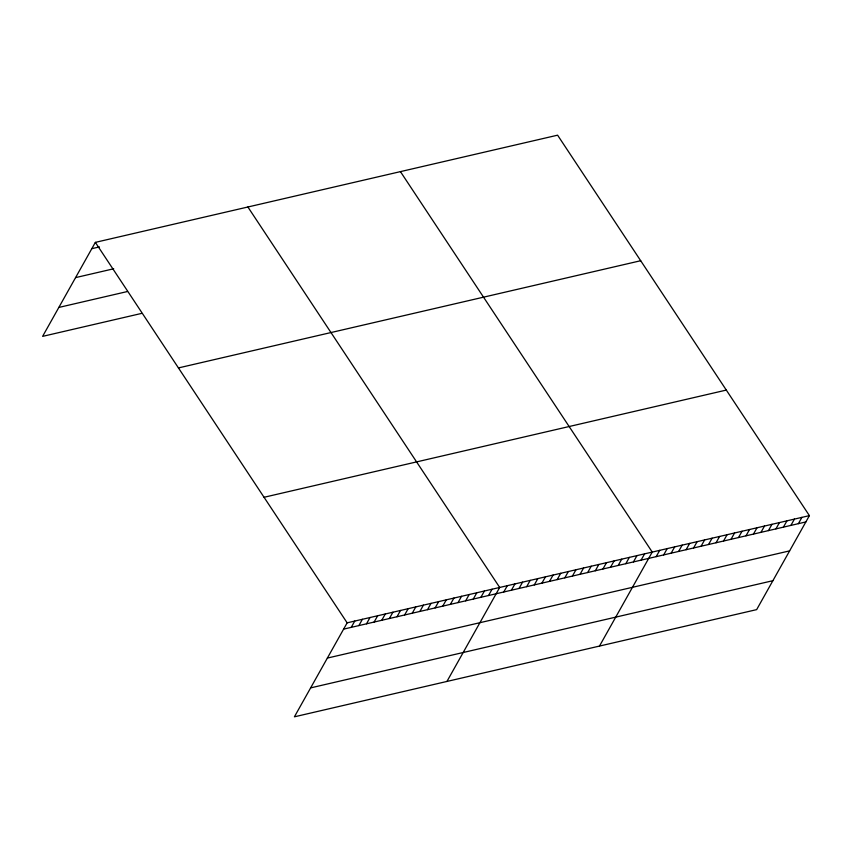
<?xml version="1.0" encoding="UTF-8"?>
<svg xmlns="http://www.w3.org/2000/svg" width="852" height="852" viewBox="0 0 852 852"><rect width="100%" height="100%" fill="white"/><g stroke="black" fill="none" stroke-linecap="round" stroke-linejoin="round"><path stroke-width="1.28" d="M809.4 515.63L347.147 622.833L294.398 716.82L756.651 609.627L809.4 515.63L557.602 135.18L95.349 242.373L42.6 336.37L141.751 313.376M351.237 627.36L354.773 621.055M358.862 625.592L362.398 619.287M366.488 623.824L370.024 617.519M374.124 622.056L377.66 615.751M381.749 620.288L385.285 613.983M389.375 618.52L392.91 612.215M397 616.752L400.536 610.447M404.625 614.984L408.161 608.679M412.251 613.216L415.787 606.912M419.887 611.448L423.423 605.144M427.512 609.67L431.048 603.376M435.138 607.902L438.673 601.608M442.763 606.134L446.299 599.829M450.388 604.366L453.924 598.061M458.014 602.598L461.55 596.293M465.65 600.83L469.186 594.526M473.275 599.062L476.811 592.758M480.901 597.295L484.437 590.99M488.526 595.527L492.062 589.222M446.938 681.451L499.687 587.454L247.889 206.993M503.777 591.991L507.313 585.686M511.413 590.223L514.949 583.918M519.038 588.444L522.574 582.15M526.664 586.677L530.2 580.382M534.289 584.909L537.825 578.614M541.915 583.141L545.45 576.836M549.54 581.373L553.076 575.068M557.176 579.605L560.712 573.3M564.801 577.837L568.337 571.532M572.427 576.069L575.963 569.764M580.052 574.301L583.588 567.996M587.678 572.533L591.213 566.229M595.303 570.765L598.839 564.461M602.939 568.998L606.475 562.693M610.564 567.219L614.1 560.925M618.19 565.451L621.726 559.157M625.815 563.683L629.351 557.389M633.441 561.915L636.976 555.611M641.066 560.147L644.602 553.843M599.488 646.072L652.238 552.075L400.44 171.625M656.178 556.644L659.714 550.339M663.665 554.908L667.201 548.603M671.152 553.172L674.688 546.867M678.629 551.436L682.175 545.131M686.116 549.7L689.651 543.395M693.603 547.964L697.138 541.659M701.089 546.228L704.625 539.923M708.566 544.492L712.102 538.198M716.053 542.756L719.589 536.462M723.54 541.02L727.076 534.726M731.027 539.284L734.562 532.99M738.503 537.548L742.039 531.254M745.99 535.812L749.526 529.518M753.477 534.087L757.013 527.782M760.964 532.351L764.5 526.046M768.44 530.615L771.976 524.31M775.927 528.879L779.463 522.574M783.414 527.143L786.95 520.838M790.89 525.407L794.437 519.102M798.377 523.671L801.913 517.366M91.814 248.677L99.439 246.91M75.572 277.614L113.71 268.774M58.841 307.434L127.48 291.512M178.441 367.926L640.693 260.723M264.056 497.28L726.309 390.078M343.612 629.127L805.864 521.935M327.37 658.074L789.623 550.871M310.639 687.883L772.892 580.691M95.349 242.373L347.147 622.833"/></g></svg>
